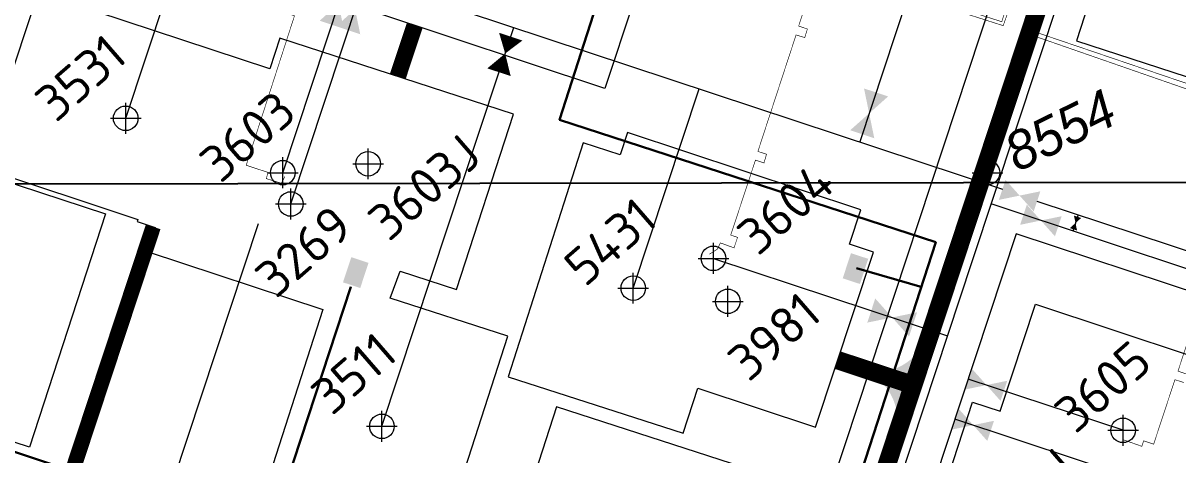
# Model space of a CAD drawing. Header units: millimetres. Extents: x 519 to 9564855, y -810 to 5021775.
# Drawn here: x 9540465.6 to 9540841.9, y 4998111.2 to 4998251.8 of the extents above; entities that cross this region are included whole.
import ezdxf
from ezdxf.enums import TextEntityAlignment as Align

# ---------------------------------------------------------------- set-up
doc = ezdxf.new("R2010")
doc.units = ezdxf.units.MM
doc.header["$LTSCALE"] = 2
doc.header["$MEASUREMENT"] = 0
doc.header["$PDMODE"] = 2
doc.header["$PDSIZE"] = 5
doc.linetypes.add('1', pattern=[0])
for name, color, linetype in [('0_ANNOT_Dimensions', 7, 'Continuous'), ('Existing roads', 41, 'Continuous'), ('new 100 wells', 131, 'Continuous'), ('OilColl&Flowlines', 3, 'Continuous'), ('Stage 12 wells.Text&Frame', 52, 'Continuous'), ('Stage8 wlls text', 7, 'Continuous'), ('Скважины - Конфликты наземки', 92, 'Continuous'), ('Скважины на 2013 год.', 21, '1'), ('Скважины на 2014 год', 70, 'Continuous'), ('Скважины на 2021 год', 7, 'Continuous')]:
    doc.layers.add(name, color=color, linetype=linetype)
doc.layers.add('13A этап', color=7, linetype='Continuous', true_color=0xaafdfa)
for name, color, linetype, lineweight in [('PPLINE_GAS', 4, 'GAS_LINE', 30), ('WELLS(drilled after 2000y)', 6, 'Continuous', 40), ('Скважины на 2022 год', 60, 'Continuous', 13), ('Электро', 1, 'Continuous', 30), ('Электроснаб', 1, 'Continuous', 18), ('Электроснабжене', 1, 'Continuous', 18)]:
    doc.layers.add(name, color=color, linetype=linetype, lineweight=lineweight)
doc.styles.add('92051501$0$STANDARD', font='simplex.shx')
doc.styles.add('Elect', font='isocpeur.ttf')
doc.styles.add('GeoApp', font='', dxfattribs={"height": 1})
doc.styles.get("Standard").update_dxf_attribs({"font": 'isocpeur.ttf', "width": 0.5})
doc.styles.get('GeoApp').set_extended_font_data('D431', italic=True)
doc.linetypes.add('GAS_LINE', pattern='A,0.5,-0.2,["G",92051501$0$STANDARD,S=0.1,R=0,X=-0.1,Y=-0.05],-0.05', length=0.75)
doc.dimstyles.new('ISO-25', dxfattribs={"dimtxt": 15, "dimasz": 10, "dimexe": 5, "dimexo": 5, "dimgap": 5, "dimtad": 1, "dimtxsty": 'Standard', "dimblk": 'OBLIQUE', "dimcen": 50, "dimadec": 0, "dimazin": 0, "dimtfac": 1, "dimtmove": 0, "dimatfit": 3, "dimfxl": 0, "dimarcsym": 0})

# ---------------------------------------------------------------- blocks, each defined once
blk = doc.blocks.new('92051501$0$VALVE')
at = {"layer": 'OilColl&Flowlines'}
for points in [[(-5.97, -3.45), (-5.97, 3.45), (0, 0)], [(5.97, -3.45), (0, 0), (5.97, 3.45)]]:
    blk.add_solid(points, dxfattribs=at)
blk = doc.blocks.new('_Oblique')
at = {"color": 0, "linetype": 'ByBlock', "lineweight": -2}
blk.add_line((-0.5, -0.5), (0.5, 0.5), dxfattribs=at)
blk = doc.blocks.new('*D111')
at = {"layer": '0_ANNOT_Dimensions', "color": 0, "lineweight": -2, "transparency": 16777216}
for p, q in [((9540956.59, 4998203), (9540956.59, 4998205.09)), ((9540956.6, 4998200.09), (9521531.28, 4998171.79)), ((9521531.28, 4998174.7), (9521531.28, 4998176.79))]:
    blk.add_line(p, q, dxfattribs=at)
at = {"layer": 'DEFPOINTS', "color": 0, "linetype": 'ByBlock', "lineweight": 25, "transparency": 16777216}
for p in [(9540956.6, 4998198), (9521531.28, 4998171.79), (9521531.29, 4998169.71)]:
    blk.add_point(p, dxfattribs=at)
at = {"layer": '0_ANNOT_Dimensions', "color": 0, "linetype": 'ByBlock', "lineweight": -2, "transparency": 16777216, "xscale": 10, "yscale": 10, "zscale": 10}
for p, rotation in [((9540956.6, 4998200.09), 0.08345723362022996), ((9521531.28, 4998171.79), 180.0834572336203)]:
    blk.add_blockref('_Oblique', p, dxfattribs=dict(at, rotation=rotation))
at = {"layer": '0_ANNOT_Dimensions', "color": 0, "linetype": 'ByBlock', "lineweight": 25, "transparency": 16777216, "insert": (9531243.92, 4998199.94), "char_height": 15, "attachment_point": 5, "rotation": 0.0835, "bg_fill": 3, "box_fill_scale": 1.25, "bg_fill_color": 256, "bg_fill_true_color": 13158600, "bg_fill_transparency": 0}
blk.add_mtext('19425,33', dxfattribs=at)

msp = doc.modelspace()

# ---------------------------------------------------------------- hatches: boundary and pattern name
at = {"layer": 'Existing roads', "lineweight": 0}
h = msp.add_hatch(color=256, dxfattribs=at)
edge = h.paths.add_edge_path(flags=16)
edge.add_line((9542915.00048, 4997805.77889), (9542915.82838, 4997805.50495))
edge = h.paths.add_edge_path(flags=16)
edge.add_line((9542915.0804, 4997806.02041), (9542916.50414, 4997805.54932))
edge = h.paths.add_edge_path(flags=17)
edge.add_line((9542915.16031, 4997806.26193), (9542916.96364, 4997805.66524))
edge = h.paths.add_edge_path(flags=17)
edge.add_line((9542915.24023, 4997806.50345), (9542917.32836, 4997805.81252))
edge = h.paths.add_edge_path(flags=17)
edge.add_line((9542915.32014, 4997806.74496), (9542917.63357, 4997805.97949))
edge = h.paths.add_edge_path(flags=17)
edge.add_line((9542915.40006, 4997806.98648), (9542917.89543, 4997806.16081))
edge = h.paths.add_edge_path(flags=17)
edge.add_line((9542915.47997, 4997807.228), (9542918.12293, 4997806.3535))
edge = h.paths.add_edge_path(flags=17)
edge.add_line((9542915.55988, 4997807.46952), (9542918.32156, 4997806.55573))
edge = h.paths.add_edge_path(flags=17)
edge.add_line((9542915.6398, 4997807.71104), (9542918.49494, 4997806.76633))
edge = h.paths.add_edge_path(flags=17)
edge.add_line((9542915.71971, 4997807.95256), (9542918.64549, 4997806.98447))
edge = h.paths.add_edge_path(flags=17)
edge.add_line((9542915.79963, 4997808.19408), (9542918.77483, 4997807.20964))
edge = h.paths.add_edge_path(flags=17)
edge.add_line((9542915.87954, 4997808.4356), (9542918.88401, 4997807.44147))
edge = h.paths.add_edge_path(flags=17)
edge.add_line((9542916.09053, 4997811.84928), (9542916.91843, 4997811.57535))
edge = h.paths.add_edge_path(flags=17)
edge.add_line((9542915.41477, 4997811.80492), (9542916.83851, 4997811.33383))
edge = h.paths.add_edge_path(flags=17)
edge.add_line((9542914.95527, 4997811.689), (9542916.7586, 4997811.09231))
edge = h.paths.add_edge_path(flags=16)
edge.add_line((9542914.59055, 4997811.54171), (9542916.67869, 4997810.85079))
edge = h.paths.add_edge_path(flags=17)
edge.add_line((9542914.28535, 4997811.37474), (9542916.59877, 4997810.60927))
edge = h.paths.add_edge_path(flags=16)
edge.add_line((9542914.02348, 4997811.19343), (9542916.51886, 4997810.36775))
edge = h.paths.add_edge_path(flags=16)
edge.add_line((9542913.79599, 4997811.00074), (9542916.43894, 4997810.12623))
edge = h.paths.add_edge_path(flags=16)
edge.add_line((9542913.59735, 4997810.7985), (9542916.35903, 4997809.88471))
edge = h.paths.add_edge_path(flags=17)
edge.add_line((9542913.42397, 4997810.58791), (9542916.27911, 4997809.64319))
edge = h.paths.add_edge_path(flags=17)
edge.add_line((9542913.27342, 4997810.36976), (9542916.1992, 4997809.40167))
edge = h.paths.add_edge_path(flags=17)
edge.add_line((9542913.14408, 4997810.1446), (9542916.11928, 4997809.16016))
edge = h.paths.add_edge_path(flags=17)
edge.add_line((9542913.0349, 4997809.91276), (9542916.03937, 4997808.91864))
edge = h.paths.add_edge_path(flags=16)
edge.add_line((9542912.9453, 4997809.67445), (9542918.97361, 4997807.67979))
edge = h.paths.add_edge_path(flags=0)
edge.add_line((9542912.9453, 4997809.67445), (9542918.97361, 4997807.67979))
edge = h.paths.add_edge_path(flags=17)
edge.add_line((9542916.95679, 4997811.69128), (9542914.96213, 4997805.66296))
edge = h.paths.add_edge_path()
edge.add_arc((9542915.95946, 4997808.67712), 3.17487, 0, 360)
h.paths.add_polyline_path([(9541621.30331, 4998240.21534), (9541619.40682, 4998234.52294), (9541668.34915, 4998218.3288), (9541670.24564, 4998224.02121)])
edge = h.paths.add_edge_path()
edge.add_line((9541543.45632, 4998259.65358), (9541545.35281, 4998265.34598))
edge.add_line((9541545.35281, 4998265.34598), (9539882.1273, 4998815.67717))
edge.add_arc((9539884.64036, 4998823.2722), 8, 161.691556, 251.691556, ccw=False)
edge.add_line((9539877.04533, 4998825.78526), (9539870.13442, 4998804.89892))
edge.add_arc((9539877.72945, 4998802.38586), 8, 71.691556, 161.691556, ccw=False)
edge.add_line((9539880.24251, 4998809.9809), (9541543.45632, 4998259.65358))
h.paths.add_polyline_path([(9542731.24197, 4997866.63683), (9542733.13846, 4997872.32923), (9541746.19614, 4998198.89057), (9541744.29964, 4998193.19816)])
edge = h.paths.add_edge_path()
edge.add_line((9542910.0184, 4997814.64503), (9542909.36398, 4997812.66899))
edge.add_line((9542909.36398, 4997812.66899), (9542916.00503, 4997810.46964))
edge.add_arc((9542908.97287, 4997822.57537), 14, 300.1520949, 341.6915561)
edge.add_line((9542922.26418, 4997818.17752), (9542982.04609, 4997998.85197))
edge.add_arc((9542983.94484, 4997998.22371), 2, 71.691556, 161.6915561, ccw=False)
edge.add_line((9542984.57311, 4998000.12246), (9542975.07709, 4998003.26452))
edge.add_arc((9542974.44884, 4998001.36581), 1.99996, -18.3072492, 71.6915562, ccw=False)
edge.add_line((9542976.34757, 4998000.73759), (9542916.56564, 4997820.06306))
edge.add_arc((9542908.97061, 4997822.57612), 8, 277.5258796, 341.691556, ccw=False)
h.paths.add_polyline_path([(9542831.9304, 4997833.32085), (9542833.8167, 4997839.01663), (9542809.08896, 4997847.19859), (9542807.19247, 4997841.50618)])
at = {"layer": 'Existing roads', "linetype": 'ByBlock', "lineweight": 0}
h = msp.add_hatch(color=256, dxfattribs=at)
h.paths.add_polyline_path([(9540745.5096, 4998136.71865), (9540745.06476, 4998135.08232, -0.155118741), (9540750.14627, 4998125.82609), (9540752.91999, 4998134.37504)])
h.paths.add_polyline_path([(9540745.9372, 4998138.29154), (9540745.5096, 4998136.71865), (9540752.91999, 4998134.37504), (9540755.77163, 4998143.16414, -0.161550784)])
at = {"layer": 'Электро'}
for points in [[(9540569.8097, 4998167.3876), (9540575.42193, 4998165.53062), (9540578.12916, 4998173.71248), (9540572.51693, 4998175.56946)], [(9540732.63761, 4998168.71243), (9540738.24984, 4998166.85544), (9540740.95707, 4998175.0373), (9540735.34484, 4998176.89428)]]:
    msp.add_hatch(color=256, dxfattribs=at).paths.add_polyline_path(points)
at = {"layer": 'Электроснаб', "lineweight": 0}
for points in [[(9540569.8097, 4998167.3876), (9540575.42193, 4998165.53062), (9540578.12916, 4998173.71248), (9540572.51693, 4998175.56946)], [(9540732.63761, 4998168.71243), (9540738.24984, 4998166.85544), (9540740.95707, 4998175.0373), (9540735.34484, 4998176.89428)]]:
    msp.add_hatch(color=1, dxfattribs=at).paths.add_polyline_path(points)
at = {"layer": 'Электроснабжене', "lineweight": 0}
for points in [[(9540569.8097, 4998167.3876), (9540575.42193, 4998165.53062), (9540578.12916, 4998173.71248), (9540572.51693, 4998175.56946)], [(9540732.63761, 4998168.71243), (9540738.24984, 4998166.85544), (9540740.95707, 4998175.0373), (9540735.34484, 4998176.89428)]]:
    msp.add_hatch(color=1, dxfattribs=at).paths.add_polyline_path(points)

# ---------------------------------------------------------------- linework, layer by layer
at = {"layer": '13A этап', "color": 3, "lineweight": 0}
msp.add_line((9540542.14561, 4998186.47953), (9540505.41787, 4998075.47998), dxfattribs=at)
at = {"layer": '13A этап', "color": 0, "linetype": 'ByBlock', "lineweight": 0}
for points in [[(9540508.55909, 4998185.26607), (9540505.98202, 4998177.47759), (9540563.26288, 4998158.52439)], [(9540585.22846, 4998162.20733), (9540588.39212, 4998171.07953), (9540588.39212, 4998171.07953)]]:
    msp.add_lwpolyline(points, dxfattribs=at)
msp.add_circle((9540552.8, 4998192.9), 4, dxfattribs=at)
msp.add_point((9540552.8, 4998192.9), dxfattribs=at)
at = {"layer": 'DEFPOINTS', "color": 1, "lineweight": 0, "ltscale": 80}
msp.add_point((9540695.8, 4998161.2), dxfattribs=at)
at = {"layer": 'Existing roads', "color": 3, "linetype": 'ByBlock', "lineweight": 0, "ltscale": 80}
for p, q in [((9540499, 4998220.8), (9540520.29184, 4998285.1741)), ((9540550.2, 4998203.1), (9540571.72007, 4998268.16412)), ((9540552.8, 4998192.9), (9540577.10468, 4998266.38315)), ((9540824, 4998119.2), (9540773.52055, 4998135.90274))]:
    msp.add_line(p, q, dxfattribs=at)
at = {"layer": 'Existing roads', "linetype": 'ByBlock', "lineweight": 0, "const_width": 6, "flags": 128}
for points in [[(9540956.02094, 4998739.6309), (9540716.31353, 4998015.18082)], [(9540730.97829, 4998142.04463), (9540755.50173, 4998133.93027)]]:
    msp.add_lwpolyline(points, dxfattribs=at)
at = {"layer": 'Existing roads', "lineweight": 0, "const_width": 5.4}
msp.add_lwpolyline([(9540593.20014, 4998251.06912), (9540587.65276, 4998234.4075)], dxfattribs=at)
at = {"layer": 'Existing roads', "lineweight": 0, "const_width": 5, "flags": 128}
msp.add_lwpolyline([(9540507.95891, 4998185.46466), (9540477.73529, 4998094.12204)], dxfattribs=at)
at = {"layer": 'new 100 wells', "color": 0, "linetype": 'ByBlock', "lineweight": 0}
msp.add_lwpolyline([(9540734.80698, 4998179.80693), (9540738.51798, 4998191.02241), (9540662.53745, 4998216.16299), (9540660.13257, 4998208.89487)], dxfattribs=at)
msp.add_circle((9540690.5, 4998175.2), 4, dxfattribs=at)
msp.add_point((9540690.5, 4998175.2), dxfattribs=at)
at = {"layer": 'OilColl&Flowlines', "lineweight": 0}
for p, q in [((9539123.89216, 4998747.03568), (9540784.68084, 4998197.72698)), ((9540870.41889, 4998463.25149), (9540774.73905, 4998174.08535)), ((9541005.65642, 4998124.36546), (9540795.94862, 4998193.75398)), ((9541003.71296, 4998119.19444), (9540780.96385, 4998192.89809)), ((9540809.35912, 4998189.31669), (9540807.62518, 4998184.07633)), ((9540789.15808, 4998183.16291), (9540727.78795, 4997997.68847)), ((9541001.61823, 4998112.86369), (9540789.15808, 4998183.16291)), ((9540690.5, 4998175.2), (9540766.74901, 4998149.97059)), ((9540774.73905, 4998174.08535), (9540683.45728, 4997898.58775)), ((9540836.8, 4998100.5), (9540769.20673, 4998122.86539))]:
    msp.add_line(p, q, dxfattribs=at)
msp.add_lwpolyline([(9540624.46862, 4998247.38643, 8, 0, 0), (9540622.65442, 4998241.90351, 0, 8, 0), (9540620.63882, 4998235.81191, 8, 8, 0)], format="xyseb", dxfattribs=at)
for points in [[(9540570.04227, 4998249.97032), (9540562.18516, 4998252.57009), (9540568.36519, 4998258.07466)], [(9540575.42688, 4998248.18935), (9540567.56977, 4998250.78912), (9540573.74979, 4998256.29369)], [(9540747.43515, 4998227.92233), (9540741.25513, 4998222.41777), (9540739.57805, 4998230.52211)], [(9540742.93221, 4998214.31343), (9540735.07511, 4998216.9132), (9540741.25513, 4998222.41777)], [(9540783.52463, 4998194.23263), (9540785.69111, 4998200.78022), (9540790.27824, 4998195.6302)], [(9540794.86538, 4998190.48018), (9540790.27824, 4998195.6302), (9540797.03186, 4998197.02777)], [(9540808.99528, 4998184.26521), (9540806.63815, 4998185.04514), (9540808.49215, 4998186.69651)], [(9540810.34616, 4998188.34788), (9540808.49215, 4998186.69651), (9540807.98903, 4998189.12781)], [(9540743.24167, 4998162.12651), (9540748.74623, 4998155.94648), (9540740.64189, 4998154.2694)], [(9540756.85057, 4998157.62356), (9540754.2508, 4998149.76646), (9540748.74623, 4998155.94648)]]:
    msp.add_solid(points, dxfattribs=at)
at = {"layer": 'PPLINE_GAS', "color": 4, "linetype": 'GAS_LINE', "lineweight": 0, "ltscale": 15}
msp.add_line((9540699.38, 4998011.49), (9540781.75, 4998260.86), dxfattribs=at)
at = {"layer": 'Stage 12 wells.Text&Frame', "color": 0, "linetype": 'ByBlock', "lineweight": 0}
msp.add_lwpolyline([(9540685.42897, 4998132.9209), (9540723.76255, 4998120.23701), (9540742.61798, 4998177.22241), (9540734.80698, 4998179.80693)], dxfattribs=at)
msp.add_circle((9540695.2, 4998161.2), 4, dxfattribs=at)
msp.add_point((9540695.2, 4998161.2), dxfattribs=at)
at = {"layer": 'Stage8 wlls text', "color": 0, "linetype": 'ByBlock', "lineweight": 0}
msp.add_lwpolyline([(9540545.97101, 4998236.86764), (9540545.97101, 4998236.86764), (9540470.43745, 4998261.86299), (9540451.58202, 4998204.87759), (9540503.00833, 4998187.86156)], dxfattribs=at)
msp.add_circle((9540499, 4998220.8), 4, dxfattribs=at)
msp.add_point((9540499, 4998220.8), dxfattribs=at)
at = {"layer": 'WELLS(drilled after 2000y)', "color": 6, "lineweight": 0, "const_width": 0.2}
for points, elevation in [([(9540869.65194, 4998223.68868), (9540793.92974, 4998249.40492), (9540795.71489, 4998254.8123), (9540786.34266, 4998258.13644), (9540784.46688, 4998252.25094), (9540748.8695, 4998263.59379), (9540750.65465, 4998269.00117), (9540741.28242, 4998272.32531), (9540739.22584, 4998266.52691), (9540674.31323, 4998287.28351), (9540676.09838, 4998292.6909), (9540666.72614, 4998296.01504), (9540664.66957, 4998290.21663), (9540587.56902, 4998315.33471), (9540588.81702, 4998319.70571), (9540581.62425, 4998322.08794), (9540580.26602, 4998318.49471), (9540499.542, 4998345.798), (9540500.757, 4998349.637), (9540493.268, 4998351.984), (9540492.116, 4998348.337), (9540413.973, 4998373.752)], -23.116), ([(9540575.45, 4998320.058), (9540569.013, 4998299.854), (9540566.178, 4998300.686), (9540565.31, 4998297.889), (9540568.164, 4998296.963), (9540554.85, 4998257.012), (9540552.01342, 4998257.93366), (9540551.107, 4998255.144), (9540554.009, 4998254.203), (9540538.26, 4998205.509), (9540545.39, 4998203.185), (9540544.812, 4998201.171), (9540549.714, 4998199.65), (9540550.8937, 4998201.83619)], -22.981), ([(9540710.71854, 4998275.64247), (9540708.445, 4998269.269), (9540722.761, 4998264.685), (9540718.282, 4998250.839), (9540721.12224, 4998249.87575), (9540720.28801, 4998247.09431), (9540717.435, 4998247.95), (9540705.00093, 4998210.02191), (9540707.81, 4998209.101), (9540706.986, 4998206.262), (9540704.21214, 4998207.17883), (9540696.152, 4998182.793), (9540698.37443, 4998182.04996), (9540697.228, 4998178.621), (9540692.774, 4998180.227), (9540691.847, 4998178.262), (9540689.23378, 4998176.55806)], -23.116), ([(9540844.739, 4998137.538), (9540841.87448, 4998138.44678), (9540855.02, 4998178.325)], -23.116), ([(9540824.029, 4998116.135), (9540830.093, 4998113.992), (9540830.71104, 4998115.76859), (9540833.95483, 4998114.69694), (9540840.889, 4998135.686), (9540843.813, 4998134.758)], -23.116)]:
    msp.add_lwpolyline(points, dxfattribs=dict(at, elevation=elevation))
msp.add_lwpolyline([(9540874.67439, 4998219.93642), (9540792.50242, 4998248.47799), (9540794.26374, 4998254.22892), (9540786.99555, 4998256.8068), (9540784.92674, 4998250.97392), (9540747.5175, 4998262.91279), (9540749.2035, 4998268.41779), (9540741.93531, 4998270.99567), (9540739.8665, 4998265.16279), (9540672.96123, 4998286.60251), (9540674.64723, 4998292.10751), (9540667.37903, 4998294.68539), (9540665.31023, 4998288.85251), (9540574.70492, 4998317.71939)], dxfattribs=at)
at = {"layer": 'WELLS(drilled after 2000y)', "color": 0, "linetype": 'ByBlock', "lineweight": 0}
for points in [[(9540503.00833, 4998187.86156), (9540502.78202, 4998187.17759), (9540508.55909, 4998185.26607)], [(9540783.92482, 4998125.46921), (9540795.43745, 4998160.26299), (9540871.41798, 4998135.12241), (9540867.10416, 4998122.08506)]]:
    msp.add_lwpolyline(points, dxfattribs=at)
for centre in [(9540550.2, 4998203.1), (9540824, 4998119.2)]:
    msp.add_circle(centre, 4, dxfattribs=at)
for p in [(9540550.2, 4998203.1), (9540824, 4998119.2)]:
    msp.add_point(p, dxfattribs=at)
at = {"layer": 'Скважины - Конфликты наземки', "linetype": 'ByBlock', "lineweight": 0}
msp.add_circle((9540779.8, 4998203.1), 4, dxfattribs=at)
at = {"layer": 'Скважины - Конфликты наземки', "linetype": 'ByBlock', "lineweight": 0, "ltscale": 80}
msp.add_point((9540779.8, 4998203.1), dxfattribs=at)
at = {"layer": 'Скважины на 2013 год.', "color": 3, "linetype": 'ByBlock', "lineweight": 0, "ltscale": 5}
for p, q in [((9540765.6, 4998296), (9540738.17523, 4998213.10879)), ((9540582.5, 4998120.5), (9540625.46107, 4998250.38919)), ((9540664.4, 4998165.5), (9540685.86884, 4998230.40922))]:
    msp.add_line(p, q, dxfattribs=at)
at = {"layer": 'Скважины на 2013 год.', "color": 5, "linetype": 'ByBlock', "lineweight": 0, "ltscale": 5}
msp.add_line((9540664.4, 4998165.5), (9540685.86884, 4998230.40922), dxfattribs=at)
at = {"layer": 'Скважины на 2013 год.', "color": 0, "linetype": 'ByBlock', "lineweight": 0}
for points in [[(9540839.60124, 4998298.99653), (9540827.28822, 4998303.06418), (9540808.80309, 4998245.98266), (9540884.91178, 4998221.33582), (9540886.84679, 4998227.31108)], [(9540660.13257, 4998208.89487), (9540648.09936, 4998212.76827), (9540623.58664, 4998136.61627), (9540680.70064, 4998118.23173), (9540685.42897, 4998132.9209)], [(9540563.26288, 4998158.52439), (9540541.88664, 4998092.11627), (9540599.00064, 4998073.73173), (9540623.51336, 4998149.88373), (9540585.22846, 4998162.20733)], [(9540714.29602, 4998098.50901), (9540715.49691, 4998102.21734), (9540639.38822, 4998126.86418), (9540620.90309, 4998069.78266), (9540640.02223, 4998063.59117)]]:
    msp.add_lwpolyline(points, dxfattribs=at)
for centre in [(9540664.4, 4998165.5), (9540582.5, 4998120.5)]:
    msp.add_circle(centre, 4, dxfattribs=at)
for p in [(9540664.4, 4998165.5), (9540582.5, 4998120.5)]:
    msp.add_point(p, dxfattribs=at)
at = {"layer": 'Скважины на 2014 год', "color": 0, "linetype": 'ByBlock', "lineweight": 0}
for points in [[(9540674.00776, 4998287.48001), (9540655.11498, 4998230.53212), (9540579.18445, 4998255.72249), (9540598.07723, 4998312.67038), (9540674.00776, 4998287.48001)], [(9540435.36686, 4998208.32222), (9540492.41491, 4998189.73404), (9540467.63068, 4998113.66998), (9540410.58263, 4998132.25816), (9540435.36686, 4998208.32222)]]:
    msp.add_lwpolyline(points, dxfattribs=at)
at = {"layer": 'Скважины на 2021 год', "color": 0, "linetype": 'ByBlock', "lineweight": 0}
msp.add_lwpolyline([(9540783.93777, 4998062.37727), (9540756.38723, 4998071.32898), (9540774.92825, 4998128.39238), (9540783.92482, 4998125.46921)], dxfattribs=at)
at = {"layer": 'Скважины на 2022 год', "color": 0, "linetype": 'ByBlock', "lineweight": 0}
msp.add_lwpolyline([(9540588.39212, 4998171.07953), (9540606.77175, 4998165.10762), (9540625.31277, 4998222.17102), (9540549.22825, 4998246.89238), (9540545.97101, 4998236.86764)], dxfattribs=at)
msp.add_circle((9540578, 4998206), 4, dxfattribs=at)
msp.add_point((9540578, 4998206), dxfattribs=at)
at = {"layer": 'Электро'}
for p, q in [((9540640.37288, 4998220.27988), (9540687.45219, 4998366.50722, 0)), ((9539798.75222, 4998331.56317, 0), (9540703.1385, 4998032.7585, 0)), ((9540762.96389, 4998180.44765), (9540640.37288, 4998220.27988)), ((9540762.96389, 4998180.44765), (9540688.61495, 4997951.57795, 0)), ((9540737.11143, 4998171.9719), (9540758.54684, 4998165.801)), ((9540572.34491, 4998165.9773), (9540545.63562, 4998084.79666, 0))]:
    msp.add_line(p, q, dxfattribs=at)
at = {"layer": 'Электроснаб', "color": 1, "linetype": 'ByBlock', "lineweight": 0}
for p, q in [((9540640.37288, 4998220.27988), (9540687.45219, 4998366.50722, 0)), ((9539798.75222, 4998331.56317, 0), (9540703.1385, 4998032.7585, 0)), ((9540762.96389, 4998180.44765), (9540640.37288, 4998220.27988)), ((9540762.96389, 4998180.44765), (9540688.61495, 4997951.57795, 0))]:
    msp.add_line(p, q, dxfattribs=at)
at = {"layer": 'Электроснаб', "color": 1, "lineweight": 0}
for p, q in [((9540737.11143, 4998171.9719), (9540758.54684, 4998165.801)), ((9540572.34491, 4998165.9773), (9540545.63562, 4998084.79666, 0))]:
    msp.add_line(p, q, dxfattribs=at)
at = {"layer": 'Электроснабжене', "color": 1, "linetype": 'ByBlock', "lineweight": 0}
for p, q in [((9540640.37288, 4998220.27988), (9540687.45219, 4998366.50722, 0)), ((9539798.75222, 4998331.56317, 0), (9540703.1385, 4998032.7585, 0)), ((9540762.96389, 4998180.44765), (9540640.37288, 4998220.27988)), ((9540762.96389, 4998180.44765), (9540688.61495, 4997951.57795, 0))]:
    msp.add_line(p, q, dxfattribs=at)
at = {"layer": 'Электроснабжене', "color": 1, "lineweight": 0}
for p, q in [((9540737.11143, 4998171.9719), (9540758.54684, 4998165.801)), ((9540572.34491, 4998165.9773), (9540545.63562, 4998084.79666, 0))]:
    msp.add_line(p, q, dxfattribs=at)

# ---------------------------------------------------------------- block references
at = {"layer": 'OilColl&Flowlines', "lineweight": 0, "rotation": 341.6915559985446}
for p in [(9540797.21213, 4998187.52183), (9540779.47987, 4998133.93091), (9540775.16604, 4998120.89356)]:
    msp.add_blockref('92051501$0$VALVE', p, dxfattribs=at)

# ---------------------------------------------------------------- texts
at = {"layer": '13A этап', "color": 0, "linetype": 'ByBlock', "lineweight": 0, "style": 'Elect'}
msp.add_text('3269', height=12, rotation=41, dxfattribs=at).set_placement((9540548.00756, 4998161.79404))
at = {"layer": 'new 100 wells', "color": 0, "linetype": 'ByBlock', "lineweight": 0, "style": 'Elect'}
msp.add_text('3604', height=12, rotation=41, dxfattribs=at).set_placement((9540705.04874, 4998175.65539))
at = {"layer": 'Stage 12 wells.Text&Frame', "color": 0, "linetype": 'ByBlock', "lineweight": 0, "style": 'Elect'}
msp.add_text('3981', height=12, rotation=41, dxfattribs=at).set_placement((9540702.0055, 4998134.62772))
at = {"layer": 'Stage8 wlls text', "color": 0, "linetype": 'ByBlock', "lineweight": 0, "style": 'Elect'}
msp.add_text('3531', height=12, rotation=41, dxfattribs=at).set_placement((9540476.29348, 4998219.10544))
at = {"layer": 'WELLS(drilled after 2000y)', "color": 0, "linetype": 'ByBlock', "lineweight": 0, "style": 'Elect'}
for s, p in [('3603', (9540529.92023, 4998199.31161)), ('3605', (9540808.47653, 4998117.73794))]:
    msp.add_text(s, height=12, rotation=41, dxfattribs=at).set_placement(p)
at = {"layer": 'Скважины - Конфликты наземки', "lineweight": 35, "style": 'GeoApp'}
msp.add_text('8554', height=12.5, rotation=26.0318371, dxfattribs=at).set_placement((9540789.48776, 4998203.14984))
at = {"layer": 'Скважины на 2013 год.', "color": 0, "linetype": 'ByBlock', "lineweight": 0, "style": 'Elect'}
for s, p in [('5431', (9540648.66828, 4998165.5294)), ('3511', (9540566.22239, 4998123.66015))]:
    msp.add_text(s, height=12, rotation=41, dxfattribs=at).set_placement(p)
at = {"layer": 'Скважины на 2021 год', "color": 0, "linetype": 'ByBlock', "lineweight": 0}
msp.add_text('3605J', height=12, rotation=41, dxfattribs=at).set_placement((9540780.78583, 4998075.2657), align=Align.BOTTOM_LEFT)
at = {"layer": 'Скважины на 2022 год', "color": 0, "linetype": 'ByBlock', "lineweight": 0, "style": 'Elect'}
msp.add_text('3603J', height=12, rotation=41, dxfattribs=at).set_placement((9540584.77242, 4998180.31004))

# ---------------------------------------------------------------- next in the draw order: dimensions: what is measured, and where the dimension line sits
at = {"layer": '0_ANNOT_Dimensions', "linetype": 'ByBlock', "lineweight": 25}
dim = msp.add_aligned_dim(p1=(9540956.6, 4998198), p2=(9521531.287, 4998169.705), distance=-2.08809, dimstyle='ISO-25', override={"dimtfill": 1}, dxfattribs=at)
dim.commit()
dim.dimension.update_dxf_attribs({"geometry": '*D111', "text_midpoint": (9531243.92007, 4998199.94057)})

doc.saveas('drawing.dxf')
